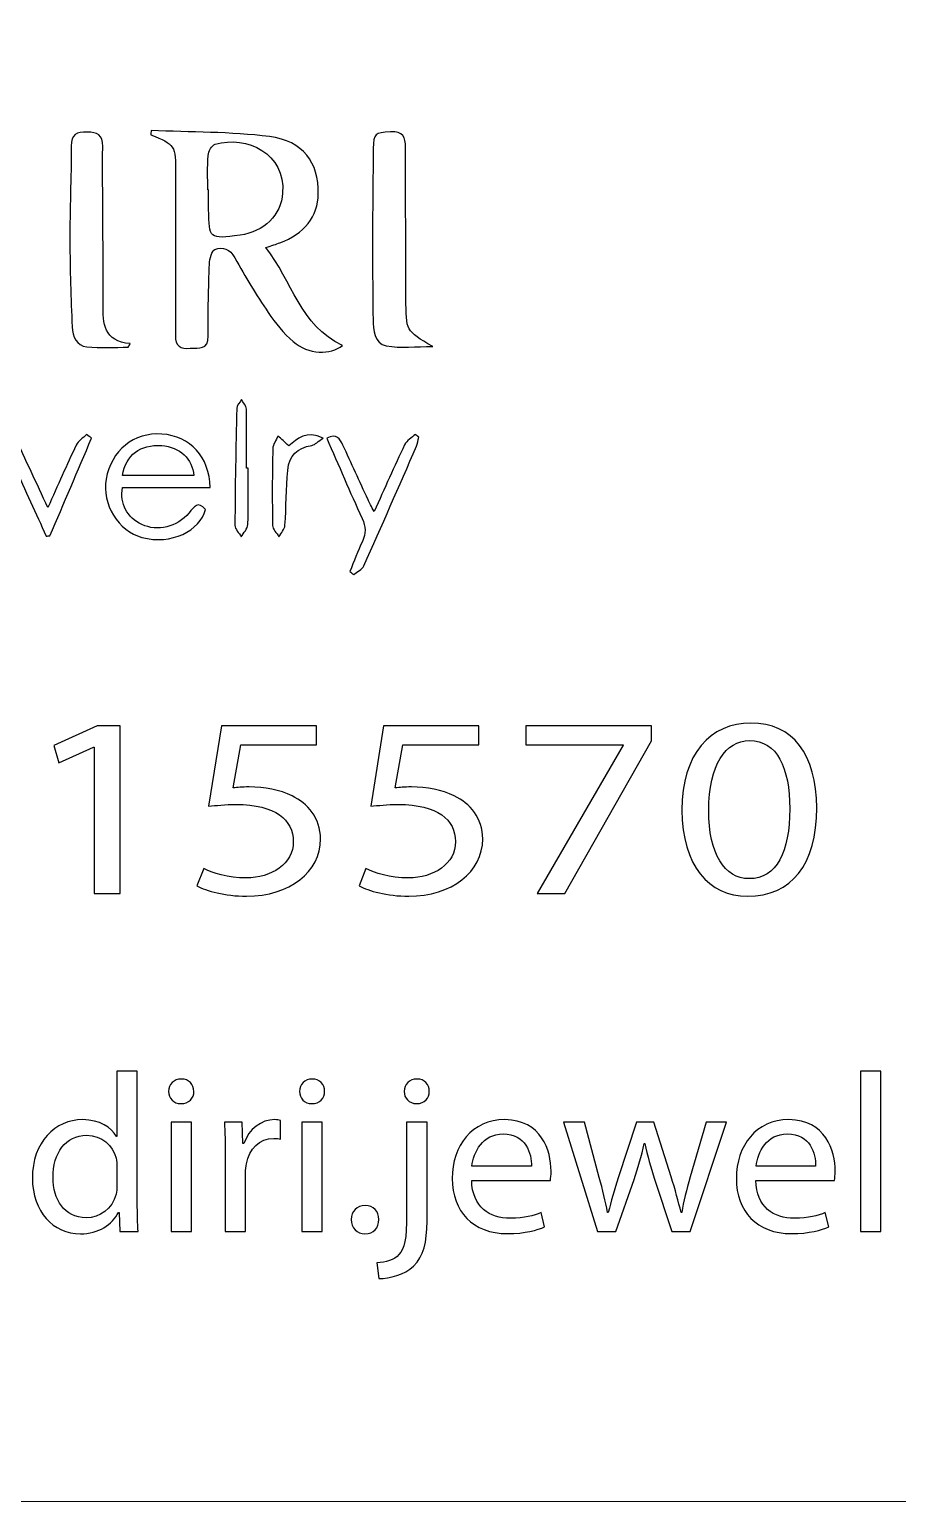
# Model space of a CAD drawing. Header units: millimetres. Extents: x -576 to 618, y 160 to 343.
# Drawn here: x -473.63 to -462.14, y 263.5 to 283 of the extents above; entities that cross this region are included whole.
import ezdxf

# ---------------------------------------------------------------- set-up
doc = ezdxf.new("R2010")
doc.units = ezdxf.units.MM
doc.header["$MEASUREMENT"] = 0
doc.layers.add('Layer 1', color=7, linetype='Continuous')

msp = doc.modelspace()

# ---------------------------------------------------------------- linework, layer by layer
at = {"layer": 'Layer 1', "color": 250, "lineweight": 18}
msp.add_open_spline([(-493.8783, 303.3001), (-493.8783, 303.3001), (-460.0483, 303.3001), (-460.0483, 303.3001), (-458.4043, 303.3001), (-457.0633, 301.9591), (-457.0633, 300.3151), (-457.0633, 300.3151), (-457.0633, 266.4851), (-457.0633, 266.4851), (-457.0633, 264.8411), (-458.4043, 263.5001), (-460.0483, 263.5001), (-460.0483, 263.5001), (-493.8783, 263.5001), (-493.8783, 263.5001), (-495.5223, 263.5001), (-496.8633, 264.8411), (-496.8633, 266.4851), (-496.8633, 266.4851), (-496.8633, 300.3151), (-496.8633, 300.3151), (-496.8633, 301.9591), (-495.5223, 303.3001), (-493.8783, 303.3001)], degree=3, knots=[0, 0, 0, 0, 0.125, 0.125, 0.125, 0.25, 0.25, 0.25, 0.375, 0.375, 0.375, 0.5, 0.5, 0.5, 0.625, 0.625, 0.625, 0.75, 0.75, 0.75, 0.875, 0.875, 0.875, 1, 1, 1, 1], dxfattribs=at)
at = {"layer": 'Layer 1', "color": 230}
for points, knots in [([(-472.3259, 278.7924), (-472.5091, 278.7924), (-472.6944, 278.7777), (-472.8757, 278.7974), (-473.0127, 278.812), (-473.0645, 278.9353), (-473.0694, 279.0616), (-473.0838, 279.4408), (-473.0985, 279.8199), (-473.0994, 280.1989), (-473.1, 280.6183), (-473.0813, 281.037), (-473.081, 281.4564), (-473.0807, 281.6124), (-473.0098, 281.6457), (-472.8719, 281.6432), (-472.7349, 281.6408), (-472.6641, 281.6071), (-472.6647, 281.451), (-472.6676, 280.8165), (-472.6598, 280.1821), (-472.6567, 279.5475), (-472.6563, 279.4854), (-472.6576, 279.423), (-472.6582, 279.3606), (-472.661, 279.111), (-472.6535, 278.8679), (-472.3003, 278.8402), (-472.3087, 278.8245), (-472.3175, 278.8086), (-472.3259, 278.7924)], [0, 0, 0, 0, 0.1, 0.1, 0.1, 0.2, 0.2, 0.2, 0.3, 0.3, 0.3, 0.4, 0.4, 0.4, 0.5, 0.5, 0.5, 0.6, 0.6, 0.6, 0.7, 0.7, 0.7, 0.8, 0.8, 0.8, 0.9, 0.9, 0.9, 1, 1, 1, 1]), ([(-472.0239, 281.6631), (-471.5006, 281.6394), (-470.9733, 281.6482), (-470.4554, 281.5823), (-470.0079, 281.5253), (-469.803, 281.2382), (-469.8092, 280.8248), (-469.8136, 280.5249), (-469.9974, 280.2906), (-470.3185, 280.1758), (-470.3699, 280.1574), (-470.422, 280.1402), (-470.5047, 280.1115), (-470.154, 279.6719), (-470.0495, 279.0744), (-469.491, 278.8173), (-469.6413, 278.6831), (-469.9443, 278.6965), (-470.1418, 278.8672), (-470.2685, 278.9761), (-470.378, 279.1115), (-470.4719, 279.2506), (-470.6301, 279.485), (-470.7784, 279.7271), (-470.9138, 279.9754), (-470.9802, 280.0971), (-471.075, 280.1255), (-471.1781, 280.0865), (-471.2214, 280.07), (-471.2488, 279.963), (-471.2514, 279.8956), (-471.2632, 279.5789), (-471.2716, 279.2613), (-471.2663, 278.9445), (-471.2626, 278.7486), (-471.3902, 278.7873), (-471.5053, 278.7789), (-471.6345, 278.7699), (-471.7038, 278.8005), (-471.7022, 278.9521), (-471.6963, 279.6656), (-471.7001, 280.3795), (-471.6985, 281.0931), (-471.6975, 281.4616), (-471.7075, 281.4797), (-472.0273, 281.6057), (-472.0261, 281.6248), (-472.0252, 281.6441), (-472.0239, 281.6631)], [0, 0, 0, 0, 0.0625, 0.0625, 0.0625, 0.125, 0.125, 0.125, 0.1875, 0.1875, 0.1875, 0.25, 0.25, 0.25, 0.3125, 0.3125, 0.3125, 0.375, 0.375, 0.375, 0.4375, 0.4375, 0.4375, 0.5, 0.5, 0.5, 0.5625, 0.5625, 0.5625, 0.625, 0.625, 0.625, 0.6875, 0.6875, 0.6875, 0.75, 0.75, 0.75, 0.8125, 0.8125, 0.8125, 0.875, 0.875, 0.875, 0.9375, 0.9375, 0.9375, 1, 1, 1, 1]), ([(-468.2948, 278.8031), (-468.5147, 278.8031), (-468.7182, 278.7744), (-468.9091, 278.8118), (-469.0701, 278.8436), (-469.0829, 279.0199), (-469.0848, 279.1634), (-469.0904, 279.5887), (-469.0907, 280.0137), (-469.0901, 280.4386), (-469.0894, 280.7675), (-469.0848, 281.0964), (-469.0813, 281.4249), (-469.0792, 281.6258), (-469.0595, 281.6349), (-468.8526, 281.6449), (-468.6891, 281.653), (-468.653, 281.5809), (-468.6539, 281.4327), (-468.6567, 280.7697), (-468.6483, 280.1063), (-468.6483, 279.4434), (-468.6483, 279.0084), (-468.652, 279.0084), (-468.2948, 278.8031)], [0, 0, 0, 0, 0.125, 0.125, 0.125, 0.25, 0.25, 0.25, 0.375, 0.375, 0.375, 0.5, 0.5, 0.5, 0.625, 0.625, 0.625, 0.75, 0.75, 0.75, 0.875, 0.875, 0.875, 1, 1, 1, 1]), ([(-471.2729, 280.8759), (-471.2729, 280.8759), (-471.2623, 280.8759), (-471.2623, 280.8759), (-471.2623, 280.7913), (-471.2635, 280.7065), (-471.262, 280.622), (-471.2547, 280.2229), (-471.2545, 280.2229), (-470.8458, 280.2775), (-470.5268, 280.3202), (-470.3032, 280.5433), (-470.2813, 280.8363), (-470.2432, 281.3546), (-470.7525, 281.6026), (-471.1746, 281.4816), (-471.2179, 281.4691), (-471.2639, 281.3867), (-471.2682, 281.3331), (-471.281, 281.1814), (-471.2729, 281.0282), (-471.2729, 280.8759)], [0, 0, 0, 0, 0.1428571, 0.1428571, 0.1428571, 0.2857143, 0.2857143, 0.2857143, 0.4285714, 0.4285714, 0.4285714, 0.5714286, 0.5714286, 0.5714286, 0.7142857, 0.7142857, 0.7142857, 0.8571429, 0.8571429, 0.8571429, 1, 1, 1, 1]), ([(-470.7378, 277.1915), (-470.7378, 276.9425), (-470.7322, 276.6932), (-470.7419, 276.4446), (-470.7441, 276.3884), (-470.799, 276.3344), (-470.8295, 276.2792), (-470.8589, 276.331), (-470.9134, 276.3827), (-470.9134, 276.4342), (-470.9116, 276.9494), (-470.9016, 277.4645), (-470.8891, 277.979), (-470.8879, 278.0202), (-470.8483, 278.0604), (-470.8261, 278.101), (-470.8037, 278.058), (-470.7628, 278.0159), (-470.7618, 277.9724), (-470.7559, 277.7122), (-470.7587, 277.4517), (-470.7587, 277.1915), (-470.7587, 277.1915), (-470.7378, 277.1915), (-470.7378, 277.1915)], [0, 0, 0, 0, 0.125, 0.125, 0.125, 0.25, 0.25, 0.25, 0.375, 0.375, 0.375, 0.5, 0.5, 0.5, 0.625, 0.625, 0.625, 0.75, 0.75, 0.75, 0.875, 0.875, 0.875, 1, 1, 1, 1]), ([(-473.8357, 277.2238), (-473.9883, 276.8875), (-474.1234, 276.5908), (-474.2582, 276.294), (-474.2744, 276.2924), (-474.291, 276.2912), (-474.3075, 276.29), (-474.4884, 276.7218), (-474.6698, 277.1533), (-474.851, 277.5851), (-474.832, 277.6004), (-474.8136, 277.616), (-474.7948, 277.6317), (-474.7493, 277.5927), (-474.6847, 277.5627), (-474.661, 277.5131), (-474.5509, 277.2831), (-474.4525, 277.0482), (-474.3493, 276.8151), (-474.3315, 276.7754), (-474.3091, 276.738), (-474.2775, 276.6784), (-474.1306, 276.9945), (-473.9932, 277.2903), (-473.8366, 277.6266), (-473.6809, 277.2925), (-473.5424, 276.9945), (-473.3901, 276.6675), (-473.2576, 276.9633), (-473.1415, 277.2322), (-473.0154, 277.4965), (-472.989, 277.5521), (-472.9243, 277.5889), (-472.8775, 277.6344), (-472.8554, 277.6191), (-472.8336, 277.6035), (-472.812, 277.588), (-472.9955, 277.1561), (-473.1792, 276.7243), (-473.3627, 276.2931), (-473.3795, 276.2922), (-473.3967, 276.2912), (-473.4132, 276.2906), (-473.549, 276.5901), (-473.6847, 276.8896), (-473.8357, 277.2238)], [0, 0, 0, 0, 0.0666667, 0.0666667, 0.0666667, 0.1333333, 0.1333333, 0.1333333, 0.2, 0.2, 0.2, 0.2666667, 0.2666667, 0.2666667, 0.3333333, 0.3333333, 0.3333333, 0.4, 0.4, 0.4, 0.4666667, 0.4666667, 0.4666667, 0.5333333, 0.5333333, 0.5333333, 0.6, 0.6, 0.6, 0.6666667, 0.6666667, 0.6666667, 0.7333333, 0.7333333, 0.7333333, 0.8, 0.8, 0.8, 0.8666667, 0.8666667, 0.8666667, 0.9333333, 0.9333333, 0.9333333, 1, 1, 1, 1]), ([(-471.2432, 276.9359), (-471.2432, 276.9359), (-472.4029, 276.9359), (-472.4029, 276.9359), (-472.4401, 276.7187), (-472.3411, 276.5362), (-472.1471, 276.4448), (-471.9393, 276.3465), (-471.6825, 276.4071), (-471.5196, 276.5989), (-471.4551, 276.675), (-471.4026, 276.7646), (-471.3034, 276.6414), (-471.3777, 276.3643), (-471.7521, 276.1668), (-472.1471, 276.2729), (-472.4548, 276.3556), (-472.6778, 276.7187), (-472.6201, 277.0423), (-472.5512, 277.4274), (-472.2541, 277.6682), (-471.88, 277.6417), (-471.5087, 277.6155), (-471.2482, 277.3368), (-471.2432, 276.9359)], [0, 0, 0, 0, 0.125, 0.125, 0.125, 0.25, 0.25, 0.25, 0.375, 0.375, 0.375, 0.5, 0.5, 0.5, 0.625, 0.625, 0.625, 0.75, 0.75, 0.75, 0.875, 0.875, 0.875, 1, 1, 1, 1]), ([(-470.1997, 277.4847), (-470.089, 277.5866), (-469.9676, 277.6896), (-469.7448, 277.5895), (-469.8106, 277.5452), (-469.849, 277.5012), (-469.8946, 277.4921), (-470.0945, 277.4522), (-470.1931, 277.3692), (-470.2138, 277.1598), (-470.2372, 276.919), (-470.2328, 276.6753), (-470.2509, 276.4334), (-470.255, 276.3811), (-470.303, 276.3317), (-470.3308, 276.2809), (-470.3601, 276.3311), (-470.4137, 276.3807), (-470.4143, 276.4316), (-470.4209, 276.7704), (-470.4194, 277.1096), (-470.4122, 277.4484), (-470.411, 277.5046), (-470.3673, 277.5598), (-470.3432, 277.6154), (-470.2999, 277.576), (-470.2571, 277.5368), (-470.1997, 277.4847)], [0, 0, 0, 0, 0.1111111, 0.1111111, 0.1111111, 0.2222222, 0.2222222, 0.2222222, 0.3333333, 0.3333333, 0.3333333, 0.4444444, 0.4444444, 0.4444444, 0.5555556, 0.5555556, 0.5555556, 0.6666667, 0.6666667, 0.6666667, 0.7777778, 0.7777778, 0.7777778, 0.8888889, 0.8888889, 0.8888889, 1, 1, 1, 1]), ([(-469.6979, 277.5885), (-469.5622, 277.6525), (-469.5212, 277.5758), (-469.4842, 277.4962), (-469.3725, 277.2553), (-469.2623, 277.0132), (-469.1506, 276.772), (-469.13, 276.7271), (-469.106, 276.684), (-469.0704, 276.6141), (-468.9291, 276.9264), (-468.8024, 277.2154), (-468.6657, 277.4993), (-468.6386, 277.5552), (-468.5725, 277.5923), (-468.5241, 277.6379), (-468.5088, 277.626), (-468.4939, 277.6138), (-468.4782, 277.6019), (-468.4886, 277.5611), (-468.4929, 277.5174), (-468.5094, 277.4796), (-468.74, 276.9514), (-468.9702, 276.4232), (-469.2067, 275.8977), (-469.2292, 275.8481), (-469.2947, 275.8178), (-469.3403, 275.7786), (-469.3568, 275.7926), (-469.3737, 275.8066), (-469.3909, 275.8207), (-469.3366, 275.9539), (-469.2876, 276.0893), (-469.2261, 276.2191), (-469.1762, 276.3249), (-469.1787, 276.4163), (-469.2283, 276.5243), (-469.3893, 276.8722), (-469.5387, 277.2254), (-469.6979, 277.5885)], [0, 0, 0, 0, 0.0769231, 0.0769231, 0.0769231, 0.1538462, 0.1538462, 0.1538462, 0.2307692, 0.2307692, 0.2307692, 0.3076923, 0.3076923, 0.3076923, 0.3846154, 0.3846154, 0.3846154, 0.4615385, 0.4615385, 0.4615385, 0.5384615, 0.5384615, 0.5384615, 0.6153846, 0.6153846, 0.6153846, 0.6923077, 0.6923077, 0.6923077, 0.7692308, 0.7692308, 0.7692308, 0.8461538, 0.8461538, 0.8461538, 0.9230769, 0.9230769, 0.9230769, 1, 1, 1, 1]), ([(-471.4572, 277.0907), (-471.4735, 277.3143), (-471.6457, 277.4741), (-471.8834, 277.4887), (-472.1695, 277.5069), (-472.3537, 277.3686), (-472.4045, 277.0907), (-472.4045, 277.0907), (-471.4572, 277.0907), (-471.4572, 277.0907)], [0, 0, 0, 0, 0.3333333, 0.3333333, 0.3333333, 0.6666667, 0.6666667, 0.6666667, 1, 1, 1, 1]), ([(-463.2093, 272.6904), (-463.2093, 271.9363), (-463.5416, 271.5197), (-464.125, 271.5197), (-464.6395, 271.5197), (-464.9881, 271.9259), (-464.9961, 272.6601), (-464.9961, 273.4039), (-464.6152, 273.8136), (-464.0804, 273.8136), (-463.5256, 273.8136), (-463.2093, 273.3971), (-463.2093, 272.6904)], [0, 0, 0, 0, 0.25, 0.25, 0.25, 0.5, 0.5, 0.5, 0.75, 0.75, 0.75, 1, 1, 1, 1]), ([(-472.7788, 273.4961), (-472.7788, 273.4961), (-472.7868, 273.4961), (-472.7868, 273.4961), (-472.7868, 273.4961), (-473.2446, 273.288), (-473.2446, 273.288), (-473.2446, 273.288), (-473.3135, 273.5167), (-473.3135, 273.5167), (-473.3135, 273.5167), (-472.7382, 273.776), (-472.7382, 273.776), (-472.7382, 273.776), (-472.4343, 273.776), (-472.4343, 273.776), (-472.4343, 273.776), (-472.4343, 271.5573), (-472.4343, 271.5573), (-472.4343, 271.5573), (-472.7788, 271.5573), (-472.7788, 271.5573), (-472.7788, 271.5573), (-472.7788, 273.4961), (-472.7788, 273.4961)], [0, 0, 0, 0, 0.125, 0.125, 0.125, 0.25, 0.25, 0.25, 0.375, 0.375, 0.375, 0.5, 0.5, 0.5, 0.625, 0.625, 0.625, 0.75, 0.75, 0.75, 0.875, 0.875, 0.875, 1, 1, 1, 1]), ([(-469.8322, 273.5235), (-469.8322, 273.5235), (-470.8372, 273.5235), (-470.8372, 273.5235), (-470.8372, 273.5235), (-470.9383, 272.9535), (-470.9383, 272.9535), (-470.8777, 272.96), (-470.8209, 272.9672), (-470.7236, 272.9672), (-470.5211, 272.9672), (-470.3186, 272.9298), (-470.1563, 272.8477), (-469.9498, 272.7488), (-469.7797, 272.5575), (-469.7797, 272.2777), (-469.7797, 271.8439), (-470.189, 271.5198), (-470.76, 271.5198), (-471.0477, 271.5198), (-471.2908, 271.5882), (-471.4166, 271.6564), (-471.4166, 271.6564), (-471.3273, 271.8848), (-471.3273, 271.8848), (-471.2178, 271.8302), (-471.0031, 271.762), (-470.7641, 271.762), (-470.4278, 271.762), (-470.1401, 271.9463), (-470.1401, 272.2434), (-470.1441, 272.5301), (-470.3713, 272.7351), (-470.898, 272.7351), (-471.0477, 272.7351), (-471.165, 272.7213), (-471.2624, 272.7111), (-471.2624, 272.7111), (-471.0923, 273.7763), (-471.0923, 273.7763), (-471.0923, 273.7763), (-469.8322, 273.7763), (-469.8322, 273.7763), (-469.8322, 273.7763), (-469.8322, 273.5235), (-469.8322, 273.5235)], [0, 0, 0, 0, 0.0666667, 0.0666667, 0.0666667, 0.1333333, 0.1333333, 0.1333333, 0.2, 0.2, 0.2, 0.2666667, 0.2666667, 0.2666667, 0.3333333, 0.3333333, 0.3333333, 0.4, 0.4, 0.4, 0.4666667, 0.4666667, 0.4666667, 0.5333333, 0.5333333, 0.5333333, 0.6, 0.6, 0.6, 0.6666667, 0.6666667, 0.6666667, 0.7333333, 0.7333333, 0.7333333, 0.8, 0.8, 0.8, 0.8666667, 0.8666667, 0.8666667, 0.9333333, 0.9333333, 0.9333333, 1, 1, 1, 1]), ([(-467.6841, 273.5235), (-467.6841, 273.5235), (-468.6891, 273.5235), (-468.6891, 273.5235), (-468.6891, 273.5235), (-468.7902, 272.9535), (-468.7902, 272.9535), (-468.7297, 272.96), (-468.6729, 272.9672), (-468.5755, 272.9672), (-468.3731, 272.9672), (-468.1706, 272.9298), (-468.0084, 272.8477), (-467.8017, 272.7488), (-467.6318, 272.5575), (-467.6318, 272.2777), (-467.6318, 271.8439), (-468.0411, 271.5198), (-468.6121, 271.5198), (-468.8998, 271.5198), (-469.1428, 271.5882), (-469.2685, 271.6564), (-469.2685, 271.6564), (-469.1793, 271.8848), (-469.1793, 271.8848), (-469.0698, 271.8302), (-468.8551, 271.762), (-468.6161, 271.762), (-468.2798, 271.762), (-467.9921, 271.9463), (-467.9921, 272.2434), (-467.9961, 272.5301), (-468.2233, 272.7351), (-468.75, 272.7351), (-468.8998, 272.7351), (-469.0171, 272.7213), (-469.1144, 272.7111), (-469.1144, 272.7111), (-468.9444, 273.7763), (-468.9444, 273.7763), (-468.9444, 273.7763), (-467.6841, 273.7763), (-467.6841, 273.7763), (-467.6841, 273.7763), (-467.6841, 273.5235), (-467.6841, 273.5235)], [0, 0, 0, 0, 0.0666667, 0.0666667, 0.0666667, 0.1333333, 0.1333333, 0.1333333, 0.2, 0.2, 0.2, 0.2666667, 0.2666667, 0.2666667, 0.3333333, 0.3333333, 0.3333333, 0.4, 0.4, 0.4, 0.4666667, 0.4666667, 0.4666667, 0.5333333, 0.5333333, 0.5333333, 0.6, 0.6, 0.6, 0.6666667, 0.6666667, 0.6666667, 0.7333333, 0.7333333, 0.7333333, 0.8, 0.8, 0.8, 0.8666667, 0.8666667, 0.8666667, 0.9333333, 0.9333333, 0.9333333, 1, 1, 1, 1]), ([(-465.3981, 273.7761), (-465.3981, 273.7761), (-465.3981, 273.578), (-465.3981, 273.578), (-465.3981, 273.578), (-466.5448, 271.5574), (-466.5448, 271.5574), (-466.5448, 271.5574), (-466.9132, 271.5574), (-466.9132, 271.5574), (-466.9132, 271.5574), (-465.771, 273.5203), (-465.771, 273.5203), (-465.771, 273.5203), (-465.771, 273.5269), (-465.771, 273.5269), (-465.771, 273.5269), (-467.0593, 273.5269), (-467.0593, 273.5269), (-467.0593, 273.5269), (-467.0593, 273.7761), (-467.0593, 273.7761), (-467.0593, 273.7761), (-465.3981, 273.7761), (-465.3981, 273.7761)], [0, 0, 0, 0, 0.125, 0.125, 0.125, 0.25, 0.25, 0.25, 0.375, 0.375, 0.375, 0.5, 0.5, 0.5, 0.625, 0.625, 0.625, 0.75, 0.75, 0.75, 0.875, 0.875, 0.875, 1, 1, 1, 1]), ([(-464.6395, 272.6564), (-464.6395, 272.0795), (-464.4289, 271.7521), (-464.1048, 271.7521), (-463.74, 271.7521), (-463.5662, 272.1103), (-463.5662, 272.6769), (-463.5662, 273.223), (-463.7322, 273.5814), (-464.1007, 273.5814), (-464.4126, 273.5814), (-464.6395, 273.2607), (-464.6395, 272.6564)], [0, 0, 0, 0, 0.25, 0.25, 0.25, 0.5, 0.5, 0.5, 0.75, 0.75, 0.75, 1, 1, 1, 1]), ([(-472.2062, 269.2024), (-472.2062, 269.2024), (-472.2062, 267.4532), (-472.2062, 267.4532), (-472.2062, 267.3247), (-472.2031, 267.1781), (-472.194, 267.0794), (-472.194, 267.0794), (-472.4362, 267.0794), (-472.4362, 267.0794), (-472.4362, 267.0794), (-472.4484, 267.3306), (-472.4484, 267.3306), (-472.4484, 267.3306), (-472.4546, 267.3306), (-472.4546, 267.3306), (-472.5373, 267.169), (-472.7182, 267.0467), (-472.9607, 267.0467), (-473.3192, 267.0467), (-473.5953, 267.3425), (-473.5953, 267.7821), (-473.5984, 268.2635), (-473.2914, 268.5593), (-472.9298, 268.5593), (-472.7029, 268.5593), (-472.5495, 268.4548), (-472.4824, 268.3381), (-472.4824, 268.3381), (-472.4762, 268.3381), (-472.4762, 268.3381), (-472.4762, 268.3381), (-472.4762, 269.2024), (-472.4762, 269.2024), (-472.4762, 269.2024), (-472.2062, 269.2024), (-472.2062, 269.2024)], [0, 0, 0, 0, 0.0833333, 0.0833333, 0.0833333, 0.1666667, 0.1666667, 0.1666667, 0.25, 0.25, 0.25, 0.3333333, 0.3333333, 0.3333333, 0.4166667, 0.4166667, 0.4166667, 0.5, 0.5, 0.5, 0.5833333, 0.5833333, 0.5833333, 0.6666667, 0.6666667, 0.6666667, 0.75, 0.75, 0.75, 0.8333333, 0.8333333, 0.8333333, 0.9166667, 0.9166667, 0.9166667, 1, 1, 1, 1]), ([(-462.629, 269.2022), (-462.629, 269.2022), (-462.3594, 269.2022), (-462.3594, 269.2022), (-462.3594, 269.2022), (-462.3594, 267.0793), (-462.3594, 267.0793), (-462.3594, 267.0793), (-462.629, 267.0793), (-462.629, 267.0793), (-462.629, 267.0793), (-462.629, 269.2022), (-462.629, 269.2022)], [0, 0, 0, 0, 0.25, 0.25, 0.25, 0.5, 0.5, 0.5, 0.75, 0.75, 0.75, 1, 1, 1, 1]), ([(-471.4577, 268.9332), (-471.4549, 268.8434), (-471.5223, 268.7717), (-471.6296, 268.7717), (-471.7247, 268.7717), (-471.7921, 268.8434), (-471.7921, 268.9332), (-471.7921, 269.0259), (-471.7216, 269.0974), (-471.6236, 269.0974), (-471.5223, 269.0974), (-471.4577, 269.0259), (-471.4577, 268.9332)], [0, 0, 0, 0, 0.25, 0.25, 0.25, 0.5, 0.5, 0.5, 0.75, 0.75, 0.75, 1, 1, 1, 1]), ([(-469.7251, 268.9332), (-469.722, 268.8434), (-469.7897, 268.7717), (-469.897, 268.7717), (-469.9918, 268.7717), (-470.0592, 268.8434), (-470.0592, 268.9332), (-470.0592, 269.0259), (-469.9887, 269.0974), (-469.8908, 269.0974), (-469.7897, 269.0974), (-469.7251, 269.0259), (-469.7251, 268.9332)], [0, 0, 0, 0, 0.25, 0.25, 0.25, 0.5, 0.5, 0.5, 0.75, 0.75, 0.75, 1, 1, 1, 1]), ([(-468.3393, 268.9332), (-468.3361, 268.8465), (-468.4004, 268.7717), (-468.5077, 268.7717), (-468.6088, 268.7717), (-468.673, 268.8465), (-468.673, 268.9332), (-468.673, 269.0259), (-468.6028, 269.0974), (-468.5017, 269.0974), (-468.4035, 269.0974), (-468.3393, 269.0259), (-468.3393, 268.9332)], [0, 0, 0, 0, 0.25, 0.25, 0.25, 0.5, 0.5, 0.5, 0.75, 0.75, 0.75, 1, 1, 1, 1]), ([(-471.0407, 268.0752), (-471.0407, 268.2456), (-471.0442, 268.3922), (-471.0532, 268.5264), (-471.0532, 268.5264), (-470.8169, 268.5264), (-470.8169, 268.5264), (-470.8169, 268.5264), (-470.8079, 268.2425), (-470.8079, 268.2425), (-470.8079, 268.2425), (-470.7954, 268.2425), (-470.7954, 268.2425), (-470.7281, 268.4368), (-470.5658, 268.5595), (-470.3845, 268.5595), (-470.3539, 268.5595), (-470.3324, 268.5563), (-470.3078, 268.5504), (-470.3078, 268.5504), (-470.3078, 268.3024), (-470.3078, 268.3024), (-470.3355, 268.3083), (-470.3633, 268.3114), (-470.3998, 268.3114), (-470.5902, 268.3114), (-470.725, 268.171), (-470.7618, 267.9735), (-470.7679, 267.9376), (-470.7742, 267.8958), (-470.7742, 267.8509), (-470.7742, 267.8509), (-470.7742, 267.0796), (-470.7742, 267.0796), (-470.7742, 267.0796), (-471.0407, 267.0796), (-471.0407, 267.0796), (-471.0407, 267.0796), (-471.0407, 268.0752), (-471.0407, 268.0752)], [0, 0, 0, 0, 0.0769231, 0.0769231, 0.0769231, 0.1538462, 0.1538462, 0.1538462, 0.2307692, 0.2307692, 0.2307692, 0.3076923, 0.3076923, 0.3076923, 0.3846154, 0.3846154, 0.3846154, 0.4615385, 0.4615385, 0.4615385, 0.5384615, 0.5384615, 0.5384615, 0.6153846, 0.6153846, 0.6153846, 0.6923077, 0.6923077, 0.6923077, 0.7692308, 0.7692308, 0.7692308, 0.8461538, 0.8461538, 0.8461538, 0.9230769, 0.9230769, 0.9230769, 1, 1, 1, 1]), ([(-467.7779, 267.7552), (-467.772, 267.3994), (-467.5389, 267.2528), (-467.2691, 267.2528), (-467.0759, 267.2528), (-466.9595, 267.2859), (-466.8584, 267.3274), (-466.8584, 267.3274), (-466.8123, 267.1392), (-466.8123, 267.1392), (-466.9074, 267.0974), (-467.07, 267.0496), (-467.3059, 267.0496), (-467.7627, 267.0496), (-468.0356, 267.3423), (-468.0356, 267.7791), (-468.0356, 268.2157), (-467.772, 268.5595), (-467.3396, 268.5595), (-466.8553, 268.5595), (-466.7265, 268.1439), (-466.7265, 267.8777), (-466.7265, 267.8238), (-466.7327, 267.782), (-466.7355, 267.7552), (-466.7355, 267.7552), (-467.7779, 267.7552), (-467.7779, 267.7552)], [0, 0, 0, 0, 0.1111111, 0.1111111, 0.1111111, 0.2222222, 0.2222222, 0.2222222, 0.3333333, 0.3333333, 0.3333333, 0.4444444, 0.4444444, 0.4444444, 0.5555556, 0.5555556, 0.5555556, 0.6666667, 0.6666667, 0.6666667, 0.7777778, 0.7777778, 0.7777778, 0.8888889, 0.8888889, 0.8888889, 1, 1, 1, 1]), ([(-464.0152, 267.7552), (-464.0093, 267.3994), (-463.7765, 267.2528), (-463.5063, 267.2528), (-463.3131, 267.2528), (-463.1967, 267.2859), (-463.0957, 267.3274), (-463.0957, 267.3274), (-463.0495, 267.1392), (-463.0495, 267.1392), (-463.1447, 267.0974), (-463.3072, 267.0496), (-463.5431, 267.0496), (-463.9999, 267.0496), (-464.2729, 267.3423), (-464.2729, 267.7791), (-464.2729, 268.2157), (-464.0093, 268.5595), (-463.5768, 268.5595), (-463.0926, 268.5595), (-462.9637, 268.1439), (-462.9637, 267.8777), (-462.9637, 267.8238), (-462.97, 267.782), (-462.9727, 267.7552), (-462.9727, 267.7552), (-464.0152, 267.7552), (-464.0152, 267.7552)], [0, 0, 0, 0, 0.1111111, 0.1111111, 0.1111111, 0.2222222, 0.2222222, 0.2222222, 0.3333333, 0.3333333, 0.3333333, 0.4444444, 0.4444444, 0.4444444, 0.5555556, 0.5555556, 0.5555556, 0.6666667, 0.6666667, 0.6666667, 0.7777778, 0.7777778, 0.7777778, 0.8888889, 0.8888889, 0.8888889, 1, 1, 1, 1]), ([(-472.4762, 267.9375), (-472.4762, 267.9703), (-472.4793, 268.0152), (-472.4883, 268.0479), (-472.5283, 268.2158), (-472.6755, 268.3531), (-472.8777, 268.3531), (-473.1569, 268.3531), (-473.3223, 268.1138), (-473.3223, 267.794), (-473.3223, 267.5013), (-473.175, 267.2589), (-472.8839, 267.2589), (-472.7029, 267.2589), (-472.5373, 267.3752), (-472.4883, 267.5728), (-472.4793, 267.6086), (-472.4762, 267.6448), (-472.4762, 267.6864), (-472.4762, 267.6864), (-472.4762, 267.9375), (-472.4762, 267.9375)], [0, 0, 0, 0, 0.1428571, 0.1428571, 0.1428571, 0.2857143, 0.2857143, 0.2857143, 0.4285714, 0.4285714, 0.4285714, 0.5714286, 0.5714286, 0.5714286, 0.7142857, 0.7142857, 0.7142857, 0.8571429, 0.8571429, 0.8571429, 1, 1, 1, 1]), ([(-471.7582, 268.5264), (-471.7582, 268.5264), (-471.4886, 268.5264), (-471.4886, 268.5264), (-471.4886, 268.5264), (-471.4886, 267.0793), (-471.4886, 267.0793), (-471.4886, 267.0793), (-471.7582, 267.0793), (-471.7582, 267.0793), (-471.7582, 267.0793), (-471.7582, 268.5264), (-471.7582, 268.5264)], [0, 0, 0, 0, 0.25, 0.25, 0.25, 0.5, 0.5, 0.5, 0.75, 0.75, 0.75, 1, 1, 1, 1]), ([(-470.0255, 268.5264), (-470.0255, 268.5264), (-469.756, 268.5264), (-469.756, 268.5264), (-469.756, 268.5264), (-469.756, 267.0793), (-469.756, 267.0793), (-469.756, 267.0793), (-470.0255, 267.0793), (-470.0255, 267.0793), (-470.0255, 267.0793), (-470.0255, 268.5264), (-470.0255, 268.5264)], [0, 0, 0, 0, 0.25, 0.25, 0.25, 0.5, 0.5, 0.5, 0.75, 0.75, 0.75, 1, 1, 1, 1]), ([(-469.035, 266.6608), (-468.9124, 266.6699), (-468.805, 266.7029), (-468.7408, 266.7713), (-468.6671, 266.8552), (-468.6397, 266.9688), (-468.6397, 267.3155), (-468.6397, 267.3155), (-468.6397, 268.5264), (-468.6397, 268.5264), (-468.6397, 268.5264), (-468.3698, 268.5264), (-468.3698, 268.5264), (-468.3698, 268.5264), (-468.3698, 267.2141), (-468.3698, 267.2141), (-468.3698, 266.9329), (-468.4157, 266.7507), (-468.5476, 266.6191), (-468.6671, 266.5023), (-468.8634, 266.4546), (-469.0075, 266.4546), (-469.0075, 266.4546), (-469.035, 266.6608), (-469.035, 266.6608)], [0, 0, 0, 0, 0.125, 0.125, 0.125, 0.25, 0.25, 0.25, 0.375, 0.375, 0.375, 0.5, 0.5, 0.5, 0.625, 0.625, 0.625, 0.75, 0.75, 0.75, 0.875, 0.875, 0.875, 1, 1, 1, 1]), ([(-466.9869, 267.9435), (-466.9838, 268.1108), (-467.0578, 268.371), (-467.3611, 268.371), (-467.6338, 268.371), (-467.7536, 268.1258), (-467.7748, 267.9435), (-467.7748, 267.9435), (-466.9869, 267.9435), (-466.9869, 267.9435)], [0, 0, 0, 0, 0.3333333, 0.3333333, 0.3333333, 0.6666667, 0.6666667, 0.6666667, 1, 1, 1, 1]), ([(-466.2843, 268.5265), (-466.2843, 268.5265), (-466.0881, 267.7911), (-466.0881, 267.7911), (-466.045, 267.6295), (-466.0054, 267.48), (-465.978, 267.3305), (-465.978, 267.3305), (-465.9686, 267.3305), (-465.9686, 267.3305), (-465.9349, 267.4772), (-465.8859, 267.6326), (-465.8366, 267.7882), (-465.8366, 267.7882), (-465.5945, 268.5265), (-465.5945, 268.5265), (-465.5945, 268.5265), (-465.3676, 268.5265), (-465.3676, 268.5265), (-465.3676, 268.5265), (-465.1377, 267.8033), (-465.1377, 267.8033), (-465.0825, 267.6295), (-465.0398, 267.4772), (-465.0057, 267.3305), (-465.0057, 267.3305), (-464.9967, 267.3305), (-464.9967, 267.3305), (-464.972, 267.4772), (-464.9324, 267.6295), (-464.8834, 267.8001), (-464.8834, 267.8001), (-464.6716, 268.5265), (-464.6716, 268.5265), (-464.6716, 268.5265), (-464.4051, 268.5265), (-464.4051, 268.5265), (-464.4051, 268.5265), (-464.8834, 267.0794), (-464.8834, 267.0794), (-464.8834, 267.0794), (-465.1286, 267.0794), (-465.1286, 267.0794), (-465.1286, 267.0794), (-465.3551, 267.7702), (-465.3551, 267.7702), (-465.4072, 267.9318), (-465.4503, 268.0753), (-465.4871, 268.2457), (-465.4871, 268.2457), (-465.4934, 268.2457), (-465.4934, 268.2457), (-465.5302, 268.0721), (-465.5761, 267.9224), (-465.6282, 267.767), (-465.6282, 267.767), (-465.8675, 267.0794), (-465.8675, 267.0794), (-465.8675, 267.0794), (-466.1128, 267.0794), (-466.1128, 267.0794), (-466.1128, 267.0794), (-466.5605, 268.5265), (-466.5605, 268.5265), (-466.5605, 268.5265), (-466.2843, 268.5265), (-466.2843, 268.5265)], [0, 0, 0, 0, 0.0454545, 0.0454545, 0.0454545, 0.0909091, 0.0909091, 0.0909091, 0.1363636, 0.1363636, 0.1363636, 0.1818182, 0.1818182, 0.1818182, 0.2272727, 0.2272727, 0.2272727, 0.2727273, 0.2727273, 0.2727273, 0.3181818, 0.3181818, 0.3181818, 0.3636364, 0.3636364, 0.3636364, 0.4090909, 0.4090909, 0.4090909, 0.4545455, 0.4545455, 0.4545455, 0.5, 0.5, 0.5, 0.5454545, 0.5454545, 0.5454545, 0.5909091, 0.5909091, 0.5909091, 0.6363636, 0.6363636, 0.6363636, 0.6818182, 0.6818182, 0.6818182, 0.7272727, 0.7272727, 0.7272727, 0.7727273, 0.7727273, 0.7727273, 0.8181818, 0.8181818, 0.8181818, 0.8636364, 0.8636364, 0.8636364, 0.9090909, 0.9090909, 0.9090909, 0.9545455, 0.9545455, 0.9545455, 1, 1, 1, 1]), ([(-463.2243, 267.9435), (-463.2212, 268.1108), (-463.2951, 268.371), (-463.5984, 268.371), (-463.871, 268.371), (-463.9909, 268.1258), (-464.0121, 267.9435), (-464.0121, 267.9435), (-463.2243, 267.9435), (-463.2243, 267.9435)], [0, 0, 0, 0, 0.3333333, 0.3333333, 0.3333333, 0.6666667, 0.6666667, 0.6666667, 1, 1, 1, 1]), ([(-469.3725, 267.2348), (-469.3725, 267.3453), (-469.2957, 267.4233), (-469.1884, 267.4233), (-469.081, 267.4233), (-469.0075, 267.3453), (-469.0075, 267.2348), (-469.0075, 267.1272), (-469.0782, 267.0464), (-469.1915, 267.0464), (-469.2989, 267.0464), (-469.3725, 267.1272), (-469.3725, 267.2348)], [0, 0, 0, 0, 0.25, 0.25, 0.25, 0.5, 0.5, 0.5, 0.75, 0.75, 0.75, 1, 1, 1, 1])]:
    msp.add_open_spline(points, degree=3, knots=knots, dxfattribs=at)

doc.saveas('drawing.dxf')
